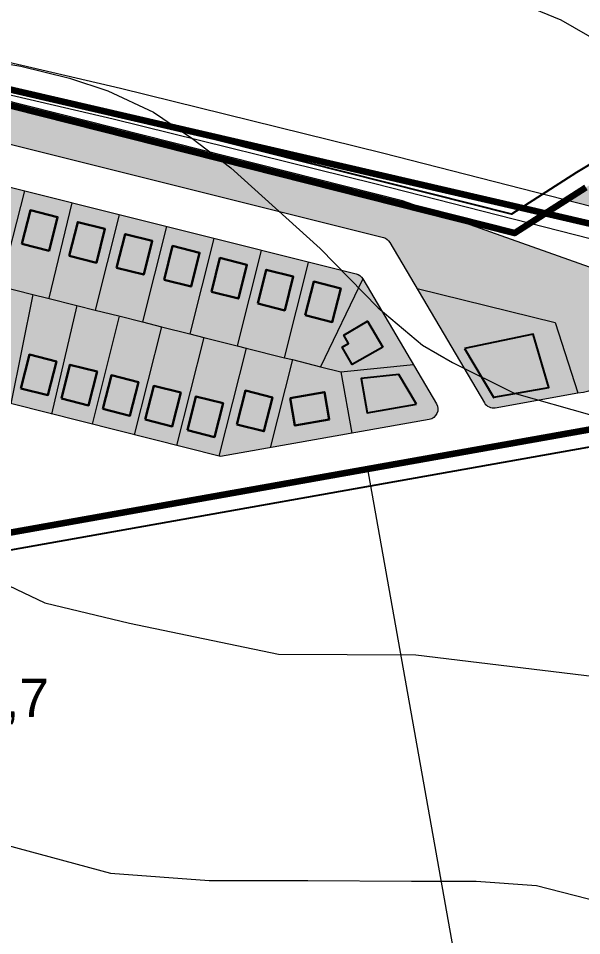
# Model space of a CAD drawing. Header units: metres. Extents: x 783184 to 1587399, y 282652 to 580595.
# Drawn here: x 786247.9 to 786409.4, y 289408.8 to 289672 of the extents above; entities that cross this region are included whole.
import ezdxf

# ---------------------------------------------------------------- set-up
doc = ezdxf.new("R2010")
doc.units = ezdxf.units.M
doc.header["$LTSCALE"] = 0.5
doc.linetypes.add('CACHE', pattern=[0.375, 0.25, -0.125])
for name, color, linetype in [('cladiri', 18, 'CONTINUOUS'), ('curbe  de nivelI', 7, 'CONTINUOUS'), ('drumuri extravilan', 7, 'CONTINUOUS'), ('institutii publice servicii', 20, 'CONTINUOUS'), ('Limita intravilan existent', 1, 'CONTINUOUS'), ('Limita intravilan propus', 5, 'CONTINUOUS'), ('locuinte si functiuni complementare', 51, 'CONTINUOUS'), ('proprietati extravilan', 7, 'CONTINUOUS'), ('spatii verzi', 90, 'CONTINUOUS'), ('strazi', 7, 'CONTINUOUS')]:
    doc.layers.add(name, color=color, linetype=linetype)
doc.layers.add('cote de nivel', color=1, linetype='CONTINUOUS', lineweight=211)
doc.layers.add('Limite proprietati', color=7, linetype='CONTINUOUS', lineweight=5)
doc.styles.add('arial', font='arial.ttf')

msp = doc.modelspace()

# ---------------------------------------------------------------- hatches: boundary and pattern name
at = {"layer": 'cladiri', "linetype": 'ByBlock', "lineweight": 30}
h = msp.add_hatch(color=0, dxfattribs=at)
h.dxf.hatch_style = 1
h.paths.add_polyline_path([(786259.1006, 289614.99973), (786251.34324, 289616.9551), (786248.89903, 289607.25841), (786256.65638, 289605.30304)])
h = msp.add_hatch(color=0, dxfattribs=at)
h.dxf.hatch_style = 1
h.paths.add_polyline_path([(786272.67581, 289611.57788), (786264.91846, 289613.53324), (786262.47425, 289603.83655), (786270.2316, 289601.88118)])
h = msp.add_hatch(color=0, dxfattribs=at)
h.dxf.hatch_style = 1
h.paths.add_polyline_path([(786286.25103, 289608.15602), (786278.49368, 289610.11139), (786276.04947, 289600.41469), (786283.80682, 289598.45932)])
h = msp.add_hatch(color=0, dxfattribs=at)
h.dxf.hatch_style = 1
h.paths.add_polyline_path([(786299.82625, 289604.73416), (786292.0689, 289606.68953), (786289.62469, 289596.99284), (786297.38204, 289595.03747)])
h = msp.add_hatch(color=0, dxfattribs=at)
h.dxf.hatch_style = 1
h.paths.add_polyline_path([(786313.40147, 289601.3123), (786305.64412, 289603.26767), (786303.19991, 289593.57098), (786310.95726, 289591.61561)])
h = msp.add_hatch(color=0, dxfattribs=at)
h.dxf.hatch_style = 1
h.paths.add_polyline_path([(786326.6894, 289597.91298), (786318.93204, 289599.86835), (786316.48783, 289590.17166), (786324.24519, 289588.21629)])
h = msp.add_hatch(color=0, dxfattribs=at)
h.dxf.hatch_style = 1
h.paths.add_polyline_path([(786340.29323, 289594.53379), (786332.53588, 289596.48916), (786330.09166, 289586.79246), (786337.84902, 289584.83709)])
at = {"layer": 'cladiri'}
for points in [[(786352.34004, 289577.68602), (786343.5395, 289572.65784), (786340.67298, 289577.67496), (786342.54668, 289578.7455), (786341.20732, 289581.08971), (786347.98317, 289585.08153)], [(786361.97168, 289561.33692), (786356.96402, 289569.8371), (786346.15749, 289568.64604), (786347.90624, 289558.8309)]]:
    msp.add_hatch(color=0, dxfattribs=at).paths.add_polyline_path(points)
h = msp.add_hatch(color=0, dxfattribs=at)
edge = h.paths.add_edge_path()
edge.add_line((786375.78529, 289577.29116), (786384.04599, 289563.26915))
edge.add_arc((786384.11365, 289563.31635), 0.0825, 214.8961161, 318.2243183)
edge.add_line((786384.17518, 289563.26139), (786399.95703, 289566.07322))
edge.add_line((786399.95703, 289566.07322), (786395.50374, 289581.3884))
edge.add_line((786395.50374, 289581.3884), (786375.78529, 289577.29116))
at = {"layer": 'cladiri', "linetype": 'ByBlock', "lineweight": 30}
h = msp.add_hatch(color=0, dxfattribs=at)
h.dxf.hatch_style = 1
h.paths.add_polyline_path([(786258.78671, 289573.58341), (786251.02936, 289575.53878), (786248.58515, 289565.84208), (786256.3425, 289563.88671)])
h = msp.add_hatch(color=0, dxfattribs=at)
h.dxf.hatch_style = 1
h.paths.add_polyline_path([(786270.42285, 289570.65079), (786262.6655, 289572.60616), (786260.22129, 289562.90947), (786267.97864, 289560.9541)])
h = msp.add_hatch(color=0, dxfattribs=at)
h.dxf.hatch_style = 1
h.paths.add_polyline_path([(786282.30137, 289567.65688), (786274.54401, 289569.61225), (786272.0998, 289559.91556), (786279.85715, 289557.96019)])
h = msp.add_hatch(color=0, dxfattribs=at)
h.dxf.hatch_style = 1
h.paths.add_polyline_path([(786294.42223, 289564.60162), (786286.66488, 289566.55699), (786284.22066, 289556.86029), (786291.97802, 289554.90492)])
h = msp.add_hatch(color=0, dxfattribs=at)
h.dxf.hatch_style = 1
h.paths.add_polyline_path([(786320.71522, 289563.24752), (786312.95787, 289565.20289), (786310.51366, 289555.5062), (786318.27101, 289553.55083)])
h = msp.add_hatch(color=0, dxfattribs=at)
h.dxf.hatch_style = 1
h.paths.add_polyline_path([(786335.60785, 289564.7657), (786325.76289, 289563.01163), (786327.16614, 289555.13566), (786337.0111, 289556.88973)])
h = msp.add_hatch(color=0, dxfattribs=at)
h.dxf.hatch_style = 1
h.paths.add_polyline_path([(786306.54309, 289561.54635), (786298.78574, 289563.50172), (786296.34153, 289553.80503), (786304.09888, 289551.84966)])
at = {"layer": 'institutii publice servicii', "linetype": 'ByBlock', "lineweight": 5}
msp.add_hatch(color=1, dxfattribs=at).paths.add_polyline_path([(786401.73073, 289584.70883), (786362.19179, 289594.45497), (786381.4776, 289561.71853, 0.313376024), (786384.58862, 289560.28781), (786408.26202, 289564.50566)])
at = {"layer": 'locuinte si functiuni complementare', "lineweight": 30}
h = msp.add_hatch(color=256, dxfattribs=at)
h.paths.add_polyline_path([(786940.97, 289879.88), (786942.41759, 289880.63534), (786931.03727, 289902.44551), (786445.49482, 289609.47033), (786476.86127, 289601.45372), (786482.65, 289604.92)])
h.paths.add_polyline_path([(786927.89431, 289908.46894), (786917.79924, 289927.81597), (786699.87, 289797.08), (786410.56, 289623.51), (786404.86903, 289619.85343), (786436.27468, 289611.8268)])
at = {"layer": 'locuinte si functiuni complementare', "linetype": 'ByBlock', "lineweight": 30}
msp.add_hatch(color=51, dxfattribs=at).paths.add_polyline_path([(786235.89979, 289625.90891), (786136.48417, 289639.5506), (786132.6365, 289611.51022), (786127.66612, 289612.19508), (786115.28496, 289613.9011), (786099.79239, 289616.03516), (786101.13399, 289588.49241, 0.360852221), (786106.30813, 289582.84045), (786226.22222, 289566.3226), (786305.8315, 289546.25576), (786365.68177, 289556.9192, 0.52279314), (786367.74035, 289561.39545), (786346.5912, 289597.2948, 0.200961364), (786344.73446, 289598.68235)])
at = {"layer": 'spatii verzi', "linetype": 'ByBlock', "lineweight": 30}
h = msp.add_hatch(color=3, dxfattribs=at)
h.paths.add_polyline_path([(786092.33315, 289657.01822), (786238.17754, 289637.68718), (786352.52831, 289609.09352, -0.20098885), (786354.38536, 289607.70589), (786362.19179, 289594.45497), (786401.73073, 289584.70883), (786408.26202, 289564.50566, 0.814766821), (786411.5704, 289600.64259), (786358.03693, 289619.65098), (786242.26587, 289648.90601), (786105.37587, 289667.75601), (785923.18587, 289647.58601), (785850.11569, 289633.53384), (785730.2339, 289610.4793), (785590.1126, 289582.70689), (785543.31797, 289569.39109, 0.472528953), (785536.46058, 289547.7583), (785551.51961, 289524.99651, 0.446588527), (785560.36009, 289523.69395), (785631.90481, 289583.19343), (785661.50601, 289589.11561), (785871.86052, 289629.56901, -0.106668561), (785874.39112, 289629.51196), (785895.40102, 289624.48, 0.103207139), (785897.85083, 289624.40798), (786028.98863, 289647.76962)])
h.paths.add_polyline_path([(785967.37275, 289646.44122), (785889.20476, 289632.51414), (785883.22719, 289633.79159), (785924.08396, 289641.64878)], flags=16)
h.paths.add_polyline_path([(786438.08733, 289571.37166, -0.60346488), (786434.82658, 289575.56055), (786434.84444, 289575.60005), (786436.1394, 289581.74647), (786435.49507, 289588.29223), (786433.87641, 289593.95323, -0.57826152), (786437.49672, 289597.68632), (786467.77425, 289590.02513), (786474.80514, 289588.40385, -0.492983287), (786476.78099, 289584.07422), (786475.74944, 289582.13048), (786471.94003, 289580.13206), (786458.5386, 289575.02089)])

# ---------------------------------------------------------------- linework, layer by layer
at = {"layer": 'cladiri', "color": 0, "linetype": 'ByBlock', "lineweight": 30}
for points in [[(786248.89903, 289607.25841), (786251.34324, 289616.9551), (786259.1006, 289614.99973), (786256.65638, 289605.30304), (786248.89903, 289607.25841)], [(786262.47425, 289603.83655), (786264.91846, 289613.53324), (786272.67581, 289611.57788), (786270.2316, 289601.88118), (786262.47425, 289603.83655)], [(786276.04947, 289600.41469), (786278.49368, 289610.11139), (786286.25103, 289608.15602), (786283.80682, 289598.45932), (786276.04947, 289600.41469)], [(786289.62469, 289596.99284), (786292.0689, 289606.68953), (786299.82625, 289604.73416), (786297.38204, 289595.03747), (786289.62469, 289596.99284)], [(786303.19991, 289593.57098), (786305.64412, 289603.26767), (786313.40147, 289601.3123), (786310.95726, 289591.61561), (786303.19991, 289593.57098)], [(786316.48783, 289590.17166), (786318.93204, 289599.86835), (786326.6894, 289597.91298), (786324.24519, 289588.21629), (786316.48783, 289590.17166)], [(786330.09166, 289586.79246), (786332.53588, 289596.48916), (786340.29323, 289594.53379), (786337.84902, 289584.83709), (786330.09166, 289586.79246)], [(786248.58515, 289565.84208), (786251.02936, 289575.53878), (786258.78671, 289573.58341), (786256.3425, 289563.88671), (786248.58515, 289565.84208)], [(786260.22129, 289562.90947), (786262.6655, 289572.60616), (786270.42285, 289570.65079), (786267.97864, 289560.9541), (786260.22129, 289562.90947)], [(786272.0998, 289559.91556), (786274.54401, 289569.61225), (786282.30137, 289567.65688), (786279.85715, 289557.96019), (786272.0998, 289559.91556)], [(786284.22066, 289556.86029), (786286.66488, 289566.55699), (786294.42223, 289564.60162), (786291.97802, 289554.90492), (786284.22066, 289556.86029)], [(786310.51366, 289555.5062), (786312.95787, 289565.20289), (786320.71522, 289563.24752), (786318.27101, 289553.55083), (786310.51366, 289555.5062)], [(786325.76289, 289563.01163), (786335.60785, 289564.7657), (786337.0111, 289556.88973), (786327.16614, 289555.13566), (786325.76289, 289563.01163)], [(786296.34153, 289553.80503), (786298.78574, 289563.50172), (786306.54309, 289561.54635), (786304.09888, 289551.84966), (786296.34153, 289553.80503)]]:
    msp.add_lwpolyline(points, dxfattribs=at)
at = {"layer": 'cladiri', "color": 0}
for points in [[(786352.34004, 289577.68602), (786343.5395, 289572.65784), (786340.67298, 289577.67496), (786342.54668, 289578.7455), (786341.20732, 289581.08971), (786347.98317, 289585.08153)], [(786361.97168, 289561.33692), (786356.96402, 289569.8371), (786346.15749, 289568.64604), (786347.90624, 289558.8309)]]:
    msp.add_lwpolyline(points, close=True, dxfattribs=at)
msp.add_lwpolyline([(786375.78529, 289577.29116), (786384.04599, 289563.26915, 0.484109188), (786384.17518, 289563.26139), (786399.95703, 289566.07322), (786395.50374, 289581.3884)], format="xyb", close=True, dxfattribs=at)
at = {"layer": 'curbe  de nivelI', "color": 21, "lineweight": 5}
for points in [[(786438.94884, 289851.08797), (786408.30857, 289823.86657), (786377.66831, 289803.45052), (786334.33176, 289771.16142), (786302.72859, 289753.89918), (786277.49526, 289742.6361), (786256.1515, 289734.70478), (786239.45959, 289726.49998), (786227.69317, 289721.57712), (786220.30492, 289717.20121), (786216.474, 289712.27836), (786215.92669, 289703.52657), (786219.21034, 289699.69764), (786226.87223, 289696.9627), (786238.63865, 289696.41572), (786260.52973, 289696.14223), (786284.60983, 289696.14223), (786306.77453, 289695.86874), (786327.02372, 289695.86874), (786348.09385, 289692.31334), (786370.2585, 289686.56998), (786386.40314, 289678.63866), (786403.36868, 289671.52785), (786418.69244, 289662.77606)], [(786084.59429, 289673.77078), (786092.15529, 289669.63579), (786105.5237, 289664.44709), (786117.6498, 289660.73986), (786133.19979, 289658.88626), (786153.31488, 289658.45851), (786175.71254, 289659.59918), (786196.25566, 289661.16761), (786214.37353, 289661.59536), (786231.58971, 289661.15404), (786248.56626, 289658.30235), (786262.54701, 289654.88033), (786273.53185, 289651.1731), (786286.65659, 289645.04197), (786297.64143, 289637.62754), (786308.76895, 289629.07244), (786334.36118, 289605.91843), (786351.05243, 289588.95081), (786363.74919, 289578.25694), (786372.30883, 289573.26649), (786389.99866, 289564.42622), (786412.32629, 289558.10808)], [(785934.54727, 289671.30384), (785956.627, 289669.09704), (785971.34688, 289661.741), (785983.12277, 289651.44255), (785999.31458, 289641.87971), (786015.50639, 289633.78806), (786043.4741, 289621.2828), (786070.70583, 289601.42151), (786085.42565, 289584.50264), (786103.08946, 289562.43455), (786122.22526, 289549.1937), (786157.55293, 289535.95285), (786189.93655, 289530.80362), (786224.5282, 289519.03395), (786255.43989, 289504.32189), (786279.72763, 289498.43707), (786322.41516, 289489.60982), (786361.78859, 289489.38865), (786416.252, 289482.76825)], [(785953.21228, 289566.76483), (785982.94752, 289542.44883), (786022.87178, 289518.34067), (786035.1402, 289511.69018), (786057.80554, 289503.58484), (786075.06441, 289497.5578), (786099.33929, 289490.60926), (786130.11426, 289483.54306), (786142.17468, 289479.80213), (786155.69071, 289473.56728), (786173.15759, 289463.5915), (786199.14993, 289450.29044), (786216.40886, 289443.84776), (786233.87574, 289437.61287), (786274.33124, 289426.72915), (786302.61092, 289424.65085), (786330.8906, 289424.65085), (786360.62584, 289424.44304), (786379.13238, 289424.44304), (786396.39131, 289423.19605), (786418.43281, 289417.58469)]]:
    msp.add_lwpolyline(points, dxfattribs=at)
at = {"layer": 'drumuri extravilan', "color": 30, "lineweight": 140}
msp.add_lwpolyline([(785170.96237, 289505.80783), (785520.95404, 289574.94165), (785762.76851, 289622.70724), (785978.72646, 289663.61211), (786005.79013, 289667.50226), (786057.38912, 289673.07698), (786108.36489, 289673.07698), (786198.63933, 289662.51823), (786432.34341, 289608.40375), (786569.96995, 289573.98309), (786762.41798, 289524.7635), (786838.57654, 289511.59727), (786874.05377, 289513.05983), (786914.02978, 289520.75505), (787035.66517, 289709.62948), (787221.00021, 290033.30275), (787365.64271, 290268.96432), (787686.81462, 290673.75185), (787709.16888, 290715.90292), (787721.92635, 290750.00594), (787908.66972, 291267.68261), (788122.99455, 291883.76464)], dxfattribs=at)
at = {"layer": 'Limita intravilan existent', "color": 0, "lineweight": 50}
msp.add_lwpolyline([(786410.56, 289623.51), (786390.142, 289610.391), (786246.06, 289646.8), (786109.21, 289665.524), (785926.98, 289645.48), (785663.76, 289594.86), (785512.725, 289564.643), (785636.305, 289416.059), (786530.136, 289575.194)], dxfattribs=at)
at = {"layer": 'Limita intravilan propus', "color": 0, "lineweight": 25}
msp.add_lwpolyline([(786697.29783, 289801.36765), (786407.92183, 289627.75805), (786389.26404, 289615.77003), (786247.01435, 289651.71601), (786109.27656, 289670.56148), (785926.23333, 289650.42803), (785662.79741, 289599.7665), (785503.51342, 289567.89916), (785634.3196, 289410.6269), (786554.00359, 289574.36469)], dxfattribs=at)
msp.add_lwpolyline([(786697.29783, 289801.36765), (786407.92183, 289627.75805), (786389.26404, 289615.77003), (786247.01435, 289651.71601), (786109.27656, 289670.56148), (785926.23333, 289650.42803), (785662.79741, 289599.7665), (785503.51342, 289567.89916), (785634.3196, 289410.6269), (786554.00359, 289574.36469)], dxfattribs=at)
at = {"layer": 'Limita intravilan propus', "color": 0, "lineweight": 50}
msp.add_lwpolyline([(786410.56, 289623.51), (786390.142, 289610.391), (786246.06, 289646.8), (786109.21, 289665.524), (785926.98, 289645.48), (785663.76, 289594.86), (785512.725, 289564.643), (785636.305, 289416.059), (786530.136, 289575.194)], dxfattribs=at)
at = {"layer": 'Limita intravilan propus', "color": 1, "lineweight": 211}
msp.add_lwpolyline([(786410.56, 289623.51), (786390.142, 289610.391), (786246.06, 289646.8), (786109.21, 289665.524), (785926.98, 289645.48), (785663.76, 289594.86), (785512.725, 289564.643), (785636.305, 289416.059), (786530.136, 289575.194)], dxfattribs=at)
msp.add_lwpolyline([(786410.56, 289623.51), (786390.142, 289610.391), (786246.06, 289646.8), (786109.21, 289665.524), (785926.98, 289645.48), (785663.76, 289594.86), (785512.725, 289564.643), (785636.305, 289416.059), (786530.136, 289575.194)], dxfattribs=at)
at = {"layer": 'Limite proprietati', "color": 0, "linetype": 'ByBlock', "lineweight": 5}
for points in [[(786249.63147, 289622.47373), (786242.6318, 289595.17348)], [(786263.21284, 289619.07616), (786256.56537, 289591.67741)], [(786276.78805, 289615.65436), (786269.89705, 289588.31637)], [(786290.36368, 289612.23413), (786283.47926, 289584.89449)], [(786303.93931, 289608.81391), (786297.06331, 289581.47215)], [(786317.51494, 289605.39368), (786310.62405, 289578.05567)], [(786324.20231, 289574.63371), (786331.09345, 289601.97273)], [(786346.5912, 289597.2948), (786334.47356, 289572.04574)], [(786242.6318, 289595.17348), (786252.01632, 289592.7811), (786256.32153, 289591.73657), (786264.62897, 289589.64254), (786269.89675, 289588.31471), (786276.68477, 289586.60542), (786283.47279, 289584.89612), (786288.93792, 289583.51555), (786297.04842, 289581.47589), (786301.05878, 289580.46028), (786310.62252, 289578.04959), (786313.17964, 289577.40502), (786324.19943, 289574.63443), (786326.4304, 289574.07352), (786334.47107, 289572.04607), (786340.28893, 289570.58005), (786361.11418, 289572.64296)], [(786362.19179, 289594.45497), (786401.73073, 289584.70883), (786408.26202, 289564.50566)], [(786252.01632, 289592.7811), (786245.72337, 289561.40704)], [(786264.62897, 289589.64254), (786257.35942, 289558.47395)], [(786276.81705, 289586.57081), (786268.99557, 289555.5414)], [(786288.93792, 289583.51555), (786281.11631, 289552.48563)], [(786301.05878, 289580.46028), (786293.2373, 289549.43087)], [(786313.17965, 289577.40502), (786305.32524, 289546.38394)], [(786326.4301, 289574.07229), (786320.05896, 289548.79065)], [(786340.28893, 289570.58005), (786343.42925, 289552.9545)]]:
    msp.add_lwpolyline(points, dxfattribs=at)
at = {"layer": 'proprietati extravilan', "color": 0, "linetype": 'CACHE', "lineweight": 5}
msp.add_line((785203.97419, 289339.57093), (786529.77347, 289575.61225), dxfattribs=at)
at = {"layer": 'proprietati extravilan', "color": 0, "linetype": 'Continuous', "lineweight": 5}
msp.add_line((786347.89708, 289543.23153), (786392.8692, 289290.38084), dxfattribs=at)
at = {"layer": 'strazi', "color": 0, "lineweight": 20}
for points in [[(786917.81242, 289927.82388), (786917.96693, 289927.49459), (786927.89431, 289908.46894), (786436.27468, 289611.8268), (786352.24016, 289633.30428), (786277.11134, 289651.88246), (786241.7566, 289660.12141), (786185.34418, 289668.71894), (786142.48071, 289674.39656), (786110.76951, 289677.94827), (786077.00795, 289678.59714), (786036.54118, 289675.83944), (785993.84395, 289670.81069), (785869.04948, 289648.56981), (785054.15874, 289487.55602)], [(785055.90332, 289478.72673), (785870.71146, 289639.72419), (785995.16101, 289661.90361), (786037.37399, 289666.87532), (786077.22785, 289669.59125), (786110.18091, 289668.95792), (786141.38883, 289665.46258), (786184.07516, 289659.80842), (786240.05474, 289651.27686), (786275.0097, 289643.13107), (786350.0456, 289624.57587), (786588.82696, 289563.54832)], [(786358.03693, 289619.65098), (786242.26587, 289648.90601), (786105.37587, 289667.75601), (785923.18587, 289647.58601)]]:
    msp.add_lwpolyline(points, dxfattribs=at)
for points in [[(785897.85083, 289624.40798), (786028.98863, 289647.76962), (786092.33315, 289657.01822), (786238.17754, 289637.68718), (786352.52831, 289609.09352, -0.20098885), (786354.38536, 289607.70589), (786381.4776, 289561.71853, 0.313376024), (786384.58862, 289560.28781), (786408.26202, 289564.50566, 0.814766821), (786411.5704, 289600.64259), (786358.03693, 289619.65098)], [(786136.48417, 289639.5506), (786235.89979, 289625.90891), (786344.73446, 289598.68235, -0.200961364), (786346.5912, 289597.2948), (786367.74035, 289561.39545, -0.52279314), (786365.68177, 289556.9192), (786305.8315, 289546.25576), (786226.22222, 289566.3226), (786106.30813, 289582.84045, -0.360852221), (786101.13399, 289588.49241), (786099.79239, 289616.03516)]]:
    msp.add_lwpolyline(points, format="xyb", dxfattribs=at)

# ---------------------------------------------------------------- texts
at = {"layer": 'cote de nivel', "color": 32, "lineweight": 30, "style": 'arial'}
msp.add_text('40,7', height=11, rotation=0.3467557, dxfattribs=at).set_placement((786226.79063, 289471.368))

doc.saveas('drawing.dxf')
